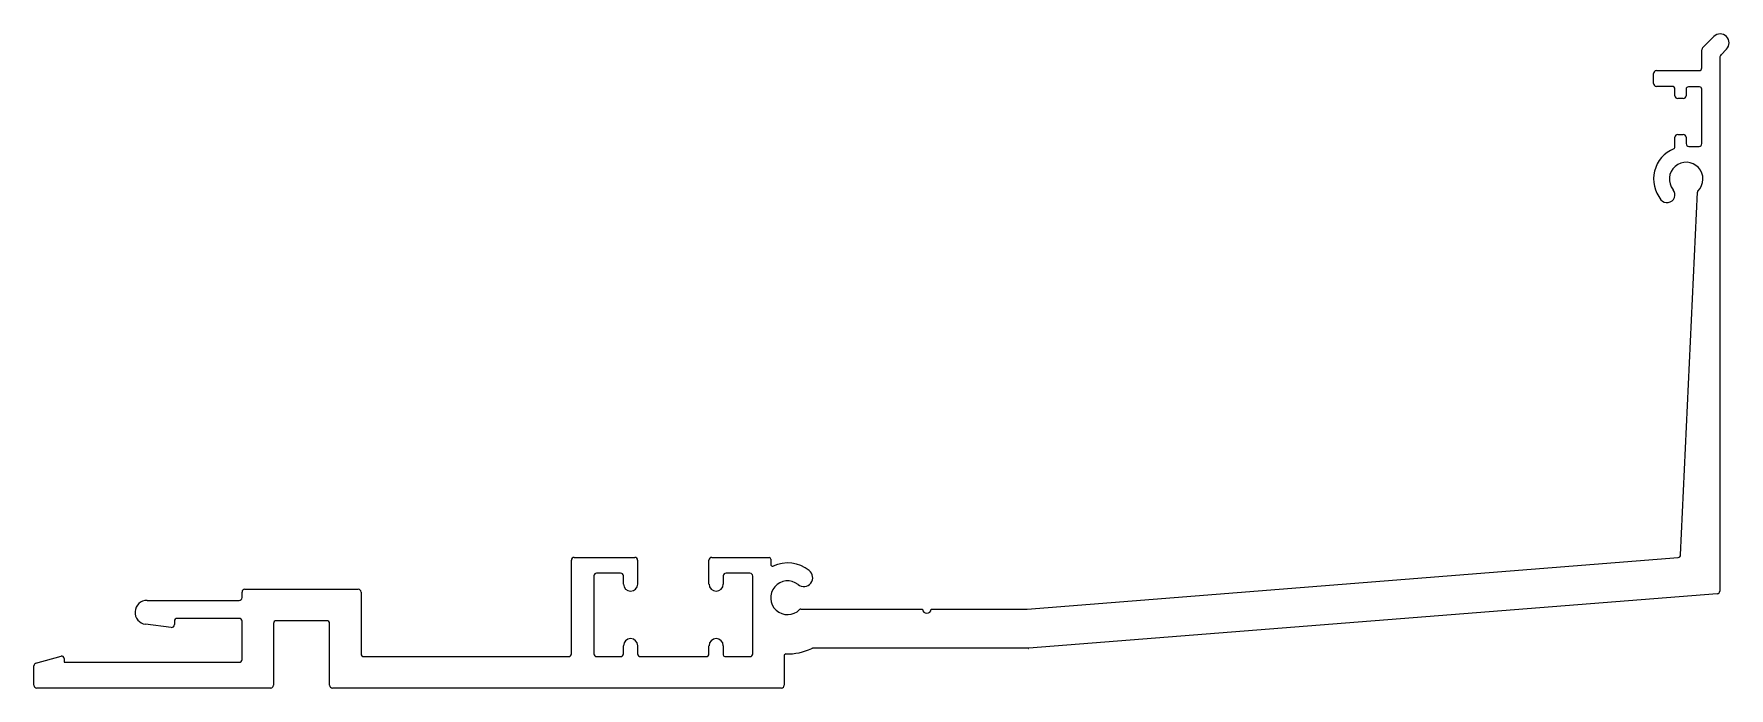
# Model space of a CAD drawing. Header units: inches. Extents: x -89 to 62, y -4 to 55.
import ezdxf

# ---------------------------------------------------------------- set-up
doc = ezdxf.new("R2010")
doc.units = ezdxf.units.IN
doc.header["$MEASUREMENT"] = 0
doc.layers.add('BEAD', color=152, linetype='Continuous')

msp = doc.modelspace()

# ---------------------------------------------------------------- linework, layer by layer
at = {"layer": 'BEAD', "color": 7, "lineweight": -2}
for p, q in [((60.01, 53.46), (61, 54.45)), ((59.94, 51.67), (59.94, 53.28)), ((62.13, 53.32), (61.65, 52.84)), ((55.89, 51.42), (57.79, 51.42)), ((57.79, 51.42), (59.69, 51.42)), ((61.54, 52.56), (61.54, 24.39)), ((55.64, 50.27), (55.64, 51.17)), ((57.29, 50.02), (55.89, 50.02)), ((59.74, 49.97), (58.74, 49.97)), ((57.54, 49.19), (57.54, 49.77)), ((58.29, 48.94), (57.79, 48.94)), ((58.54, 49.77), (58.54, 49.19)), ((59.94, 44.92), (59.94, 49.77)), ((57.54, 44.59), (57.54, 45.49)), ((57.79, 45.74), (58.29, 45.74)), ((58.54, 45.49), (58.54, 44.92)), ((58.79, 44.67), (59.69, 44.67)), ((58.05, 8.32), (59.54, 40.6)), ((61.54, 24.39), (61.54, 17.32)), ((61.54, 17.32), (61.54, 5.1)), ((-40.73, -0.49), (-40.73, 7.84)), ((-40.48, 8.09), (-35.08, 8.09)), ((-34.83, 7.84), (-34.83, 5.72)), ((-28.48, 5.72), (-28.48, 7.84)), ((-28.23, 8.09), (-23.13, 8.09)), ((-22.98, 7.94), (-22.98, 7.46)), ((-0.14, 3.5), (57.82, 8.09)), ((-38.73, 6.44), (-38.73, -0.49)), ((-36.35, 6.69), (-38.48, 6.69)), ((-36.1, 5.72), (-36.1, 6.44)), ((-27.21, 6.44), (-27.21, 5.72)), ((-24.83, 6.69), (-26.96, 6.69)), ((-24.58, -0.49), (-24.58, 6.43)), ((-70.06, 4.51), (-70.06, 5.01)), ((-69.81, 5.26), (-59.71, 5.26)), ((-59.46, 5.01), (-59.46, -0.49)), ((61.31, 4.85), (0, 0)), ((-78.52, 4.26), (-70.31, 4.26)), ((-20.3, 3.5), (-9.46, 3.5)), ((-8.7, 3.5), (-0.16, 3.5)), ((-76.36, 1.86), (-78.65, 2.14)), ((-76.08, 2.41), (-76.08, 2.11)), ((-70.31, 2.66), (-75.83, 2.66)), ((-70.06, -0.99), (-70.06, 2.41)), ((-67.26, 2.21), (-67.26, -3.29)), ((-62.51, 2.46), (-67.01, 2.46)), ((-62.26, -3.29), (-62.26, 2.21)), ((-36.1, -0.49), (-36.1, 0.23)), ((-34.83, 0.23), (-34.83, -0.49)), ((-28.48, -0.49), (-28.48, 0.23)), ((-27.21, 0.23), (-27.21, -0.59)), ((-88.41, -1.31), (-86.17, -0.71)), ((-85.91, -0.9), (-85.91, -1.24)), ((-85.91, -1.24), (-70.31, -1.24)), ((-59.21, -0.74), (-40.98, -0.74)), ((-38.48, -0.74), (-36.35, -0.74)), ((-34.58, -0.74), (-28.73, -0.74)), ((-27.06, -0.74), (-24.83, -0.74)), ((-21.78, -0.65), (-21.78, -3.29)), ((-0.02, 0), (-19.26, 0)), ((-88.59, -3.29), (-88.59, -1.55)), ((-67.51, -3.54), (-88.34, -3.54)), ((-40, -3.54), (-62.01, -3.54)), ((-22.03, -3.54), (-40, -3.54))]:
    msp.add_line(p, q, dxfattribs=at)
for centre, radius, start, end in [((61.57, 53.89), 0.8, 90, 135), ((61.57, 53.89), 0.8, 0, 90), ((60.19, 53.28), 0.254, 135, 180), ((61.94, 52.56), 0.4, 135.0001, 180), ((61.57, 53.89), 0.8, 315, 360), ((55.89, 51.17), 0.25, 90, 180), ((59.69, 51.67), 0.25, 270, 0), ((55.89, 50.27), 0.25, 180, 270), ((57.29, 49.77), 0.25, 360, 90), ((58.74, 49.77), 0.2, 90, 180), ((59.74, 49.77), 0.2, 360, 90), ((57.79, 49.19), 0.25, 180, 270), ((58.29, 49.19), 0.25, 270, 0), ((57.79, 45.49), 0.25, 90, 180), ((58.29, 45.49), 0.25, 360, 90), ((58.54, 41.77), 2.9, 112.151, 219.4006), ((57.39, 44.59), 0.15, 292.1509, 359.9999), ((58.79, 44.92), 0.25, 180, 270), ((59.69, 44.92), 0.25, 270, 0), ((58.54, 41.77), 1.5, 314.5475, 219.4006), ((56.84, 40.37), 0.7, 219.4006, 39.4006), ((59.69, 40.59), 0.15, 134.5475, 177.3942), ((-40.48, 7.84), 0.25, 90, 180), ((-35.08, 7.84), 0.25, 360, 90), ((-28.23, 7.84), 0.25, 90, 180), ((-23.13, 7.94), 0.15, 360, 90), ((-21.48, 4.5), 3.1, 51.5001, 114.5435), ((57.8, 8.33), 0.25, 274.5239, 357.3941), ((-38.48, 6.44), 0.25, 90, 180), ((-36.35, 6.44), 0.25, 360, 90), ((-26.96, 6.44), 0.25, 90, 180), ((-24.83, 6.43), 0.251, 360, 90), ((-22.83, 7.46), 0.15, 180.0001, 294.5435), ((-20.04, 6.3), 0.8, 231.5, 51.5), ((-69.81, 5.01), 0.25, 90, 180), ((-59.71, 5.01), 0.25, 360, 90), ((-35.46, 5.72), 0.635, 180, 0), ((-27.84, 5.72), 0.635, 180, 0), ((-21.48, 4.5), 1.5, 51.4403, 315.7684), ((61.29, 5.1), 0.25, 274.5239, 360), ((-78.52, 3.2), 1.07, 90, 263), ((-70.31, 4.51), 0.25, 270, 0), ((-20.3, 3.35), 0.15, 90, 135.7684), ((-9.08, 3.5), 0.381, 180, 0), ((-0.16, 3.75), 0.254, 270, 274.5239), ((-76.33, 2.11), 0.251, 263.0001, 0.0001), ((-75.83, 2.41), 0.251, 90, 180), ((-70.31, 2.41), 0.251, 360, 90), ((-67.01, 2.21), 0.25, 90, 180), ((-62.51, 2.21), 0.25, 360, 90), ((-35.46, 0.23), 0.635, 0, 180), ((-27.84, 0.23), 0.635, 0, 180), ((-88.34, -1.55), 0.25, 105.0001, 180.0001), ((-86.11, -0.9), 0.203, 0, 105), ((-70.31, -0.99), 0.25, 270, 0), ((-59.21, -0.49), 0.25, 180, 270), ((-40.98, -0.49), 0.25, 270, 0), ((-38.48, -0.49), 0.25, 180, 270), ((-36.35, -0.49), 0.25, 270, 0), ((-34.58, -0.49), 0.25, 180, 270), ((-28.73, -0.49), 0.25, 270, 0), ((-27.06, -0.59), 0.15, 180, 270), ((-24.83, -0.49), 0.251, 270, 0), ((-21.63, -0.65), 0.15, 88.3308, 180), ((-21.48, 4.5), 5, 268.3309, 295.4564), ((-19.26, -0.15), 0.15, 89.9998, 115.4563), ((-0.02, 0.25), 0.254, 270, 274.5239), ((-88.34, -3.29), 0.25, 180, 270), ((-67.51, -3.29), 0.25, 270, 0), ((-62.01, -3.29), 0.25, 180, 270), ((-22.03, -3.29), 0.25, 270, 0)]:
    msp.add_arc(centre, radius, start, end, dxfattribs=at)

doc.saveas('drawing.dxf')
